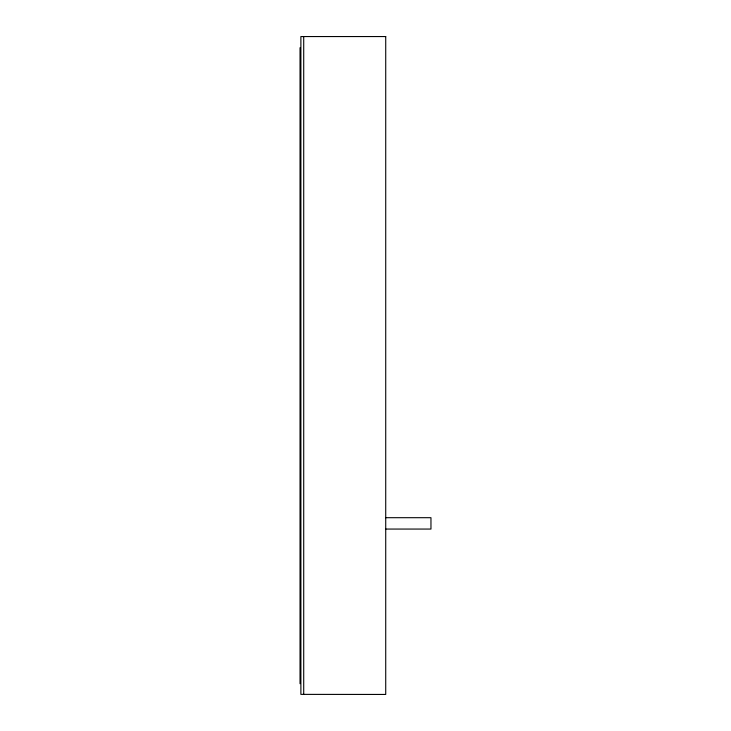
<?xml version="1.0" encoding="UTF-8"?>
<svg xmlns="http://www.w3.org/2000/svg" width="731" height="731" viewBox="0 0 731 731"><rect width="100%" height="100%" fill="white"/><g stroke="black" fill="none" stroke-linecap="round" stroke-linejoin="round"><path stroke-width="1.1" d="M385.721 517.694L430.961 517.694L430.961 529.061L385.721 529.061M303.712 36.55L303.712 694.377M300.039 47.716L300.039 683.704M385.721 36.55L300.88 36.55L300.88 694.377L385.721 694.45L385.721 36.55"/></g></svg>
